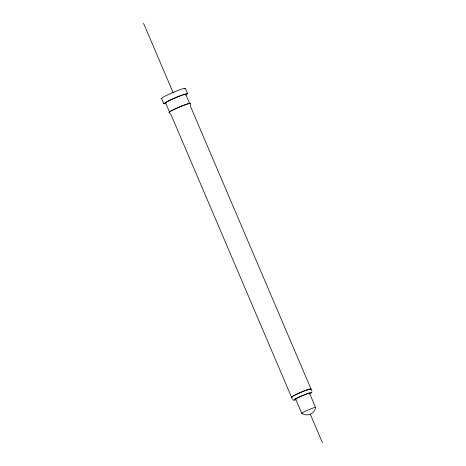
<?xml version="1.0" encoding="UTF-8"?>
<svg xmlns="http://www.w3.org/2000/svg" width="466" height="466" viewBox="0 0 466 466"><rect width="100%" height="100%" fill="white"/><g stroke="black" fill="none" stroke-linecap="round" stroke-linejoin="round"><path stroke-width="0.7" d="M291.809 397.242L291.5 397.119C297.314 393.292 304.048 390.636 310.752 388.784L310.601 389.331M310.566 389.349L310.985 388.83L305.492 390.392L293.097 395.966L291.512 397.09L292.508 399.513M295.491 398.657L301.752 413.336C307.111 416.959 314.544 413.983 315.575 407.459L309.599 393.444M292.042 397.224L291.524 397.207M169.065 112.358L171.203 115.085L291.5 397.119M185.363 88.406L187.612 93.678M185.794 94.447L189.732 103.673A10.963 0.88 -23.1 0 0 182.55 105.765A10.963 0.88 -23.1 0 0 171.063 111.042M143.557 23.3L173.212 92.833M310.391 414.437L322.443 442.7M165.628 102.922L169.56 112.149A10.963 0.88 -23.1 0 1 169.985 111.724M161.556 98.413L163.805 103.691M190.227 103.464L190.71 106.883L311.981 391.254M169.344 112.504A11.499 0.92 -23.1 0 1 179.969 106.772A11.499 0.92 -23.1 0 1 189.779 103.906M165.89 103.062A10.963 0.88 -23.1 0 1 176.014 97.598A10.963 0.88 -23.1 0 1 185.369 94.872M161.871 98.576A12.937 1.037 -23.1 0 1 173.824 92.134A12.937 1.037 -23.1 0 1 184.862 88.907M165.22 103.656A12.937 1.037 -23.1 0 1 176.072 97.406A12.937 1.037 -23.1 0 1 185.835 94.988M295.863 399.414A7.817 0.629 -23.1 0 1 303.069 395.459A7.817 0.629 -23.1 0 1 309.139 393.869M295.805 399.793A9.978 0.798 -23.1 0 1 296.254 398.401A9.978 0.798 -23.1 0 1 308.952 393.013A9.978 0.798 -23.1 0 1 309.616 393.933M302.754 413.237A7.514 0.6 -23.1 0 1 307.612 410.197A7.514 0.6 -23.1 0 1 315.383 407.709"/></g></svg>
